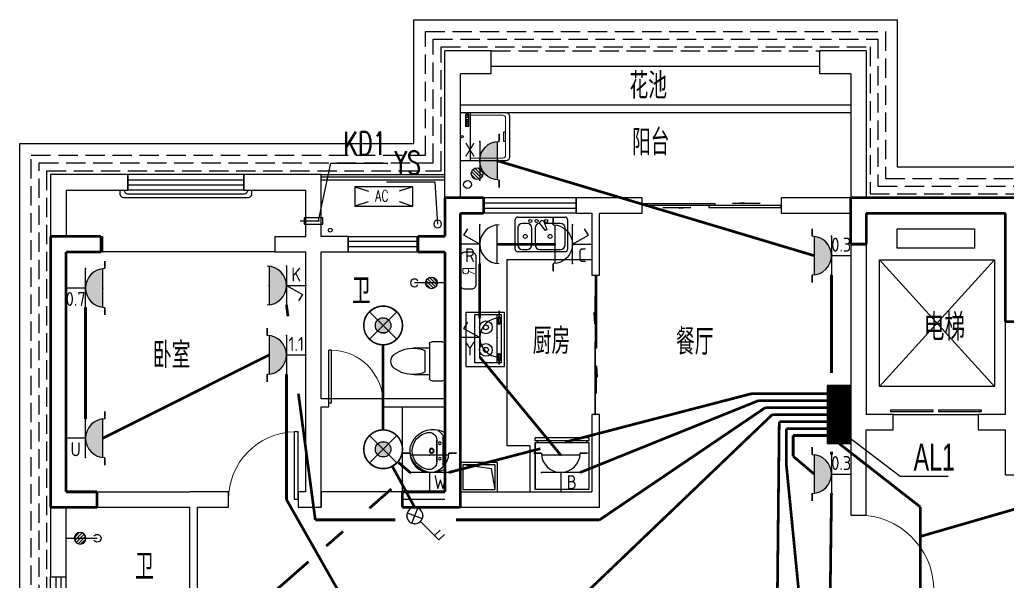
# Model space of a CAD drawing. Extents: x -993182 to -819982, y 169304 to 600104.
# Drawn here: x -952448 to -939675, y 278313 to 285568 of the extents above; entities that cross this region are included whole.
import ezdxf
from ezdxf.enums import TextEntityAlignment as Align

# ---------------------------------------------------------------- set-up
doc = ezdxf.new("R2010")
doc.units = 0
doc.header["$LTSCALE"] = 1000
doc.header["$MEASUREMENT"] = 0
doc.linetypes.add('DASH', pattern=[0.35, 0.25, -0.1])
for name, color, linetype in [('DIM-箱柜', 3, 'Continuous'), ('DIM_LEAD', 3, 'Continuous'), ('EQUIP-插座', 3, 'Continuous'), ('EQUIP-照明', 3, 'Continuous'), ('EQUIP-箱柜', 3, 'Continuous'), ('kan', 146, 'Continuous'), ('KTIAO', 124, 'Continuous'), ('PUB_TEXT', 7, 'Continuous'), ('STAIR', 2, 'Continuous'), ('VPIPE-污水', 2, 'Continuous'), ('WALL', 4, 'Continuous'), ('WINDOW', 2, 'Continuous'), ('WIRE-动力', 2, 'Continuous'), ('WIRE-插座', 5, 'Continuous'), ('WIRE-照明', 1, 'Continuous'), ('冷凝水管', 6, 'Continuous'), ('家具', 187, 'Continuous'), ('屋面', 139, 'Continuous'), ('栏杆', 169, 'Continuous'), ('空调、空调洞', 66, 'Continuous'), ('面层', 215, 'Continuous')]:
    doc.layers.add(name, color=color, linetype=linetype)
doc.layers.add('RENDERING', color=125, linetype='Continuous', lineweight=13)
doc.layers.add('洁、厨具', color=8, linetype='Continuous', lineweight=9)
doc.styles.add('_ROMANC', font='romanc__.ttf', dxfattribs={"width": 0.700005})
doc.styles.add('_SIMPLEX', font='SIMPLEX.shx', dxfattribs={"width": 0.75})
doc.styles.add('_TCH_DIM', font='SIMPLEX', dxfattribs={"bigfont": 'GBCBIG'})
doc.styles.add('_TCH_LABEL', font='COMPLEX', dxfattribs={"bigfont": 'GBCBIG'})
doc.styles.add('_TEL_ATTDEF', font='GBENOR', dxfattribs={"width": 0.8, "height": 3, "bigfont": 'GBCBIG'})
doc.styles.add('_TEL_DIM', font='ICED', dxfattribs={"width": 0.8, "height": 3.5, "bigfont": 'BZHZ'})
doc.styles.add('DIM_FONT', font='simplex_.ttf', dxfattribs={"width": 0.7, "bigfont": 'GBCBIG'})
doc.styles.add('hnurban', font='tssdeng.shx', dxfattribs={"width": 0.8, "bigfont": 'tssdchn.shx'})
doc.styles.get("Standard").update_dxf_attribs({"font": 'gbenor.shx', "bigfont": 'gbcbig.shx'})

# ---------------------------------------------------------------- blocks, each defined once
blk = doc.blocks.new('ASDGFSDFGGDF')
at = {"layer": '家具'}
for p, q in [((695, -609), (695, 0)), ((695, -609), (695, 0)), ((0, -670), (0, -629)), ((0, -629), (28, -629)), ((28, -629), (28, -609)), ((695, -609), (666, -609)), ((666, -609), (666, -629)), ((666, -629), (695, -629)), ((695, -629), (695, -670)), ((0, -670), (695, -670))]:
    blk.add_line(p, q, dxfattribs=at)
for points in [[(0, -609), (0, 0), (695, 0), (695, -609)], [(666, -609), (28, -609), (28, -629), (666, -629)]]:
    blk.add_lwpolyline(points, close=True, dxfattribs=at)
blk = doc.blocks.new('sdfdsfgf')
at = {"layer": '家具'}
for points in [[(1414289, 21341), (1413809, 21341), (1413809, 20961), (1414289, 20961), (1414289, 21341)], [(1414259, 20991), (1414211, 21259), (1413839, 21311)]]:
    blk.add_lwpolyline(points, dxfattribs=at)
blk.add_lwpolyline([(1414259, 21311), (1413839, 21311), (1413839, 20991), (1414259, 20991)], close=True, dxfattribs=at)
blk = doc.blocks.new('A$C685A49D5')
at = {"layer": '家具'}
for p, q in [((0, 31), (0, 419)), ((31, 450), (644, 450)), ((340, 402), (325, 393)), ((369, 391), (408, 287)), ((675, 419), (675, 31)), ((31, 307), (31, 92)), ((153, 368), (92, 368)), ((215, 92), (215, 307)), ((256, 307), (256, 92)), ((390, 277), (320, 363)), ((583, 368), (377, 368)), ((408, 287), (390, 277)), ((644, 92), (644, 307)), ((644, 0), (31, 0)), ((92, 31), (153, 31)), ((317, 31), (583, 31))]:
    blk.add_line(p, q, dxfattribs=at)
for centre, radius in [((194, 399), 20.5), ((276, 399), 20.5), ((399, 399), 20.5), ((128, 199), 25.6), ((450, 199), 25.6)]:
    blk.add_circle(centre, radius, dxfattribs=at)
for centre, radius, start, end in [((31, 419), 30.7, 90, 180), ((335, 376), 20.5, 120, 219.4623), ((350, 384), 20.5, 20.5377, 120), ((644, 419), 30.7, 0, 90), ((92, 307), 61.4, 90, 180), ((153, 307), 61.4, 0, 90), ((317, 307), 61.4, 90, 180), ((583, 307), 61.4, 0, 90), ((31, 31), 30.7, 180, 270), ((92, 92), 61.4, 180, 270), ((153, 92), 61.4, 270, 0), ((317, 92), 61.4, 180, 270), ((583, 92), 61.4, 270, 0), ((644, 31), 30.7, 270, 0)]:
    blk.add_arc(centre, radius, start, end, dxfattribs=at)
at = {"layer": '家具', "style": 'DIM_FONT', "width": 0.8, "flags": 9}
for tag in ['YSIZE', 'XSIZE']:
    blk.add_attdef(tag, (338, 450), '', height=0.5, rotation=270, dxfattribs=at)
blk = doc.blocks.new('$plan$00001601')
at = {"layer": '家具'}
for p, q in [((-350, 16), (350, 16)), ((-350, -484), (-350, 16)), ((350, 16), (350, -484)), ((-323, -98), (-323, -440)), ((299, -98), (-323, -98)), ((299, -440), (299, -98)), ((350, -484), (-350, -484)), ((-323, -384), (299, -384)), ((-323, -440), (299, -440)), ((-291, -407), (-291, -418)), ((-216, -416), (-280, -416)), ((-280, -416), (-280, -433)), ((-280, -433), (-216, -433)), ((-216, -433), (-216, -416)), ((-199, -408), (-199, -418)), ((182, -407), (182, -418)), ((193, -416), (193, -433)), ((257, -416), (193, -416)), ((193, -433), (257, -433)), ((257, -433), (257, -416)), ((274, -408), (274, -418))]:
    blk.add_line(p, q, dxfattribs=at)
for points in [[(-199, -408, 0.259034), (-201, -404, 0.076276), (-213, -399, 0.036515), (-226, -397, 0.026615), (-245, -396, 0.026615), (-264, -397, 0.036515), (-277, -399, 0.076276), (-289, -404, 0.259034), (-291, -408, 0.078462), (-291, -409, 0.056762)], [(-199, -418, 0.259034), (-201, -415, 0.076276), (-213, -410, 0.036515), (-226, -407, 0.026615), (-245, -406, 0.026615), (-264, -407, 0.036515), (-277, -410, 0.076276), (-289, -415, 0.259034), (-291, -418, 0.259034), (-289, -422, 0.056762), (-280, -426, 0.036515)], [(-216, -427, 0.008736), (-213, -427, 0.076276), (-201, -422, 0.259034), (-199, -418, 0.259034)], [(274, -408, 0.259034), (272, -404, 0.076276), (260, -399, 0.036515), (247, -397, 0.026615), (228, -396, 0.026615), (209, -397, 0.036515), (196, -399, 0.076276), (184, -404, 0.259034), (182, -408, 0.078462), (182, -409, 0.056762)], [(274, -418, 0.259034), (272, -415, 0.076276), (260, -410, 0.036515), (247, -407, 0.026615), (228, -406, 0.026615), (209, -407, 0.036515), (196, -410, 0.076276), (184, -415, 0.259034), (182, -418, 0.259034), (184, -422, 0.056762), (193, -426, 0.036515)], [(257, -427, 0.008736), (260, -427, 0.076276), (272, -422, 0.259034), (274, -418, 0.259034)]]:
    blk.add_lwpolyline(points, format="xyb", dxfattribs=at)
for centre, radius, start, end in [((-158, -243), 82.5, 0.964, 0), ((-158, -243), 31.6, 0.6532, 0), ((134, -243), 82.5, 180, 179.036), ((134, -243), 31.6, 180, 179.3468)]:
    blk.add_arc(centre, radius, start, end, dxfattribs=at)
blk = doc.blocks.new('A$C3451006C')
blk.add_lwpolyline([(-50, 330), (-50, -30, 0.414214), (10, -90), (90, -90, 0.414214), (150, -30), (150, 330, 0.414214), (90, 390), (10, 390, 0.414214)], format="xyb", close=True)
at = {"style": '_SIMPLEX', "width": 0.8}
blk.add_text('R', height=150, rotation=270, dxfattribs=at).set_placement((-32, 144), align=Align.CENTER)
blk = doc.blocks.new('90304092557924')
at = {"layer": 'KTIAO'}
for p, q in [((-375, 125), (-198, 66)), ((-375, 125), (-375, -125)), ((375, 125), (-375, 125)), ((375, 125), (198, 66)), ((375, -125), (375, 125)), ((-203, -68), (-375, -125)), ((-375, -125), (375, -125)), ((200, -67), (375, -125))]:
    blk.add_line(p, q, dxfattribs=at)
at = {"layer": 'KTIAO', "style": '_ROMANC', "width": 0.7}
blk.add_text('AC', height=148.6, dxfattribs=at).set_placement((-113, -66))
at = {"layer": 'KTIAO', "style": 'DIM_FONT', "oblique": 0, "width": 0.6, "flags": 9}
for tag in ['XSIZE', 'YSIZE']:
    blk.add_attdef(tag, (-375, -125), '', height=0.5, dxfattribs=at)
blk = doc.blocks.new('M_E6')
for p, q in [((-240, 0), (-270, -79)), ((240, 0), (-240, 0)), ((-237, 0), (239, 0)), ((240, 0), (270, -79)), ((-213, -36), (-271, -91)), ((-179, -23), (181, -23)), ((141, -105), (-141, -105)), ((-141, -105), (141, -105)), ((217, -37), (274, -95))]:
    blk.add_line(p, q)
for centre, radius in [((-99, -65), 16.3), ((101, -65), 16.3), ((2, -172), 31.6), ((2, -172), 23)]:
    blk.add_circle(centre, radius)
for centre, radius, start, end in [((28, -152), 307, 166.1751, 244.7296), ((-141, -205), 100, 90, 190.5602), ((-179, -73), 50, 90, 133.181), ((-28, -152), 307, 297.0639, 13.8249), ((141, -205), 100, 349.4398, 90), ((181, -73), 50, 44.5607, 90), ((0, -179), 243, 190.5602, 349.4398), ((0, -201), 250, 245.8071, 296.4628), ((28, -152), 307, 266.589, 266.5936)]:
    blk.add_arc(centre, radius, start, end)
at = {"width": 0.8, "flags": 9}
for tag in ['XSIZE', 'YSIZE']:
    blk.add_attdef(tag, (0, 0), '', height=0.5, dxfattribs=at)
blk = doc.blocks.new('1')
for p, q in [((-550, -239), (-550, 201)), ((-520, 231), (-380, 231)), ((-350, 201), (-350, 151)), ((-350, 151), (-350, -189)), ((-350, 151), (-154, 151)), ((-289, 121), (-289, -159)), ((-154, -189), (-350, -189)), ((-350, -189), (-350, -239)), ((-380, -269), (-520, -269))]:
    blk.add_line(p, q)
for centre, radius, start, end in [((-520, 201), 30, 90, 180), ((-380, 201), 30, 360, 90), ((-137, -247), 398, 92.544, 112.5495), ((-137, -247), 398, 53.3619, 92.544), ((40, -19), 110, 303.4509, 56.5491), ((-137, 208), 398, 267.456, 306.6381), ((-520, -239), 30, 180, 270), ((-380, -239), 30, 270, 360), ((-137, 208), 398, 247.4505, 267.456)]:
    blk.add_arc(centre, radius, start, end)
blk = doc.blocks.new('$plan$00001623')
at = {"layer": '家具', "linetype": 'Continuous'}
blk.add_line((-341, -145), (342, -145), dxfattribs=at)
at = {"layer": '家具'}
blk.add_lwpolyline([(295, -706), (-295, -706, -0.414214), (-345, -656), (-345, 0), (345, 0), (345, -656, -0.414214)], format="xyb", close=True, dxfattribs=at)
for points in [[(323, -72), (152, -72), (152, -120), (323, -120)], [(163, -86), (177, -86), (177, -99), (163, -99)], [(189, -86), (202, -86), (202, -99), (189, -99)], [(213, -86), (227, -86), (227, -99), (213, -99)], [(239, -86), (253, -86), (253, -99), (239, -99)], [(281, -110), (309, -110), (309, -80), (281, -80)]]:
    blk.add_lwpolyline(points, close=True, dxfattribs=at)
at = {"layer": '家具', "lineweight": 13}
blk.add_lwpolyline([(307, -145), (307, -611, -0.414214), (267, -651), (-267, -651, -0.414214), (-307, -611), (-307, -145)], format="xyb", dxfattribs=at)
at = {"layer": '家具'}
blk.add_lwpolyline([(-71, -651), (-71, -623), (0, -623), (71, -623), (71, -651)], dxfattribs=at)
blk.add_circle((0, -25), 16, dxfattribs=at)
blk = doc.blocks.new('$lvtry$00000168')
at = {"color": 0}
blk.add_line((0, 0), (0, -395), dxfattribs=at)
blk.add_arc((0, -395), 50, 121.0332, 58.9668, dxfattribs=at)
for p in [(0, 0), (0, -223)]:
    blk.add_point(p, dxfattribs=at)
blk = doc.blocks.new('$lvtry$00000171')
for p, q in [((-74, 11), (-11, 74)), ((-70, -27), (27, 70)), ((-53, -53), (53, 53)), ((-27, -70), (70, 27)), ((11, -74), (74, -11))]:
    blk.add_line(p, q)
blk.add_circle((0, 0), 75)
blk.add_point((0, 0))
blk = doc.blocks.new('A$C6BE329BC')
at = {"layer": '家具'}
blk.add_blockref('$lvtry$00000168', (75, 445), dxfattribs=at)
at = {"layer": '家具', "rotation": 180}
blk.add_blockref('$lvtry$00000171', (75, 271), dxfattribs=at)
blk = doc.blocks.new('TRHH')
at = {"color": 6}
blk.add_circle((-233616, -461390), 50, dxfattribs=at)
blk = doc.blocks.new('q5')
at = {"color": 3, "const_width": 35}
for points in [[(-486192, -554544), (-486192, -554044)], [(-486192, -554044), (-485692, -554044)], [(-485692, -554044), (-485692, -554244)], [(-480942, -554644), (-480942, -554044)], [(-480942, -554044), (-478742, -554044)], [(-485992, -554744), (-485992, -554244)], [(-485992, -554244), (-485692, -554244)], [(-480742, -554644), (-480742, -554244)], [(-480742, -554244), (-478942, -554244)], [(-478942, -555644), (-478942, -554244)], [(-491292, -554544), (-490642, -554544)], [(-491292, -558044), (-491292, -554544)], [(-490642, -554544), (-490642, -554744)], [(-486542, -554544), (-486192, -554544)], [(-486542, -554744), (-486542, -554544)], [(-480742, -554644), (-480942, -554644)], [(-491092, -554744), (-490642, -554744)], [(-491092, -557844), (-491092, -554744)], [(-486542, -554744), (-486192, -554744)], [(-486192, -557844), (-486192, -554744)], [(-485992, -558044), (-485992, -554744)], [(-478742, -555644), (-478942, -555644)], [(-491092, -557844), (-490692, -557844)], [(-490692, -557844), (-490692, -558044)], [(-486742, -557844), (-486192, -557844)], [(-486742, -558044), (-486742, -557844)], [(-491292, -558044), (-490692, -558044)], [(-486742, -558044), (-485992, -558044)]]:
    blk.add_lwpolyline(points, dxfattribs=at)
blk = doc.blocks.new('A$C06D6341B')
at = {"layer": '空调、空调洞', "linetype": 'DASH'}
for p, q in [((80, 290), (0, 290)), ((0, 290), (0, 50)), ((40, 0), (40, 340)), ((80, 50), (80, 290)), ((0, 50), (80, 50))]:
    blk.add_line(p, q, dxfattribs=at)
blk = doc.blocks.new('kt')
at = {"layer": 'DIM_LEAD'}
for p, q in [((-411880, -788204), (-411721, -787455)), ((-411880, -788204), (-411721, -787455)), ((-411880, -788204), (-411721, -787455)), ((-411880, -788204), (-411721, -787455)), ((-411880, -788204), (-411721, -787455)), ((-411721, -787455), (-410983, -787455))]:
    blk.add_line(p, q, dxfattribs=at)
at = {"layer": 'VPIPE-污水'}
blk.add_circle((-409951, -787733, -76424), 50, dxfattribs=at)
at = {"layer": '冷凝水管'}
blk.add_circle((-411727, -788323, -76424), 25, dxfattribs=at)
at = {"layer": '家具', "rotation": 90.00000000000388}
blk.add_blockref('$lvtry$00000171', (-409828, -787592, -76424), dxfattribs=at)
at = {"layer": '空调、空调洞', "rotation": 270}
blk.add_blockref('A$C06D6341B', (-412114, -788164, -76424), dxfattribs=at)
at = {"layer": 'DIM_LEAD', "color": 7, "style": '_TCH_DIM', "width": 0.705882}
blk.add_text('KD1', height=297.5, dxfattribs=at).set_placement((-411558, -787350))
blk = doc.blocks.new('trh')
at = {"layer": 'DIM_LEAD'}
for p, q in [((-219133, -460851), (-219765, -460851)), ((-219102, -461390), (-219133, -460851))]:
    blk.add_line(p, q, dxfattribs=at)
at = {"layer": 'DIM_LEAD', "color": 7, "style": '_TCH_DIM', "width": 0.705882}
blk.add_text('YS', height=297.5, dxfattribs=at).set_placement((-219660, -460746))
blk = doc.blocks.new('$DorLib2D$00000131')
at = {"color": 0, "linetype": 'Continuous'}
for p, q in [((0.15, 0.125), (0.2319, 0.1973)), ((0.2319, 0.1973), (0.2319, 0.125)), ((-0.5, 0.125), (-0.5, 0)), ((0.0192, 0.125), (-0.5, 0.125)), ((0.0192, 0), (0.0192, 0.125)), ((0.35, 0.125), (0.15, 0.125)), ((-0.5, 0), (0.0192, 0)), ((-0.024, 0), (0.5, 0)), ((-0.024, -0.125), (-0.024, 0)), ((0.5, 0), (0.5, -0.125)), ((-0.35, -0.125), (-0.15, -0.125)), ((-0.2319, -0.1973), (-0.2319, -0.125)), ((-0.15, -0.125), (-0.2319, -0.1973)), ((0.5, -0.125), (-0.024, -0.125))]:
    blk.add_line(p, q, dxfattribs=at)
blk = doc.blocks.new('$WINLIB2D$00000001')
at = {"color": 0}
for points in [[(-0.5, 0.5), (-0.5, -0.5)], [(-0.5, 0.5), (0.5, 0.5)], [(0.5, -0.5), (0.5, 0.5)], [(0.5, 0.1667), (-0.5, 0.1667)], [(0.5, -0.1667), (-0.5, -0.1667)], [(-0.5, -0.5), (0.5, -0.5)]]:
    blk.add_lwpolyline(points, dxfattribs=at)
blk = doc.blocks.new('$DorLib2D$00000001')
for p, q in [((0.45, 0.975), (0.5, 0.975)), ((0.45, 0), (0.45, 0.975)), ((0.5, 0), (0.5, 0.975)), ((0.5, 0), (0.45, 0))]:
    blk.add_line(p, q)
at = {"lineweight": 13}
blk.add_arc((0.475, 0), 0.975, 91.4693, 180, dxfattribs=at)
blk = doc.blocks.new('$DorLib2D$00000127')
at = {"color": 0, "linetype": 'Continuous'}
for p, q in [((-0.033, 0.795), (-0.533, 0.795)), ((-0.533, 0.795), (-0.533, 0.69)), ((-0.033, 0.795), (-0.033, 0.69)), ((0.033, 0.795), (0.033, 0.69)), ((0.533, 0.795), (0.033, 0.795)), ((0.533, 0.795), (0.533, 0.69)), ((-0.033, 0.69), (-0.533, 0.69)), ((0.533, 0.69), (0.033, 0.69)), ((0.5, 0.5), (-0.5, 0.5))]:
    blk.add_line(p, q, dxfattribs=at)
blk = doc.blocks.new('5#、7#楼参照')
at = {"layer": 'kan', "linetype": 'DASH'}
blk.add_line((-307508.8, -459150.9), (-303258.8, -459150.9), dxfattribs=at)
at = {"layer": 'kan'}
blk.add_line((-307508.8, -459350.9), (-303258.8, -459350.9), dxfattribs=at)
at = {"layer": 'kan', "color": 124}
for p, q in [((-307908.8, -459850.9), (-302858.8, -459850.9)), ((-307908.8, -459950.9), (-302858.8, -459950.9))]:
    blk.add_line(p, q, dxfattribs=at)
at = {"layer": 'kan'}
blk.add_lwpolyline([(-309708.8, -460750.9), (-308108.8, -460750.9)], dxfattribs=at)
at = {"layer": 'STAIR', "color": 197}
for p, q in [((-302258.8, -461700.9, 76423.5), (-302258.8, -461450.9, 76423.5)), ((-302258.8, -461450.9, 76423.5), (-301258.8, -461450.9, 76423.5)), ((-301258.8, -461450.9, 76423.5), (-301258.8, -461700.9, 76423.5)), ((-301258.8, -461700.9, 76423.5), (-302258.8, -461700.9, 76423.5)), ((-302488.4, -463488.5, 76423.5), (-302488.4, -461850.9, 76423.5)), ((-302488.4, -461850.9, 76423.5), (-300999.8, -461850.9, 76423.5)), ((-300999.8, -461850.9, 76423.5), (-302488.4, -463488.5, 76423.5)), ((-300999.8, -463488.5, 76423.5), (-302488.4, -461850.9, 76423.5)), ((-300999.8, -461850.9, 76423.5), (-300999.8, -463488.5, 76423.5)), ((-300999.8, -463488.5, 76423.5), (-302488.4, -463488.5, 76423.5))]:
    blk.add_line(p, q, dxfattribs=at)
at = {"layer": 'WALL'}
for p, q in [((-308108.8, -461150.9), (-308108.8, -459150.9)), ((-307508.8, -459150.9), (-308108.8, -459150.9)), ((-307508.8, -459450.9), (-307508.8, -459150.9)), ((-302658.8, -459150.9), (-303258.8, -459150.9)), ((-303258.8, -459450.9), (-303258.8, -459150.9)), ((-302658.8, -459150.9), (-302658.8, -461050.9)), ((-307908.8, -461050.9), (-307908.8, -459450.9)), ((-307508.8, -459450.9), (-307908.8, -459450.9)), ((-302858.8, -459450.9), (-303258.8, -459450.9)), ((-302858.8, -459450.9), (-302858.8, -461050.9)), ((-312208.8, -460750.9), (-313208.8, -460750.9)), ((-313208.8, -460750.9), (-313208.8, -461650.9)), ((-312208.8, -460950.9), (-312208.8, -460750.9)), ((-309708.8, -460750.9), (-310708.8, -460750.9)), ((-310708.8, -460750.9), (-310708.8, -460950.9)), ((-309708.8, -461550.9), (-309708.8, -460750.9)), ((-313008.8, -460950.9), (-312208.8, -460950.9)), ((-313008.8, -460950.9), (-313008.8, -461550.9)), ((-310708.8, -460950.9), (-309908.8, -460950.9)), ((-309908.8, -461550.9), (-309908.8, -460950.9)), ((-307608.8, -461050.9), (-307908.8, -461050.9)), ((-307608.8, -461250.9), (-307608.8, -461050.9)), ((-306208.8, -461050.9), (-306408.8, -461050.9)), ((-306408.8, -461050.9), (-306408.8, -461250.9)), ((-305558.8, -461050.9), (-306208.8, -461050.9)), ((-305558.8, -461250.9), (-305558.8, -461050.9)), ((-302858.8, -461050.9), (-303758.8, -461050.9)), ((-303758.8, -461050.9), (-303758.8, -461250.9)), ((-300758.8, -461050.9), (-302658.8, -461050.9)), ((-308108.8, -461150.9), (-308108.8, -461550.9)), ((-307908.8, -461250.9), (-307908.8, -461650.9)), ((-307908.8, -461250.9), (-307608.8, -461250.9)), ((-306408.8, -461250.9), (-306208.8, -461250.9)), ((-306208.8, -461250.9), (-306208.8, -462050.9)), ((-306108.8, -462050.9), (-306108.8, -461250.9)), ((-306108.8, -461250.9), (-305558.8, -461250.9)), ((-303758.8, -461250.9), (-302858.8, -461250.9)), ((-302858.8, -461250.9), (-302858.8, -463950.9)), ((-302658.8, -461250.9), (-302658.8, -463850.9)), ((-300858.8, -461250.9), (-302658.8, -461250.9)), ((-300858.8, -463850.9), (-300858.8, -461250.9)), ((-313008.8, -461550.9), (-312539.8, -461550.9)), ((-312539.8, -461550.9), (-312539.8, -461750.9)), ((-310309.8, -461550.9), (-309908.8, -461550.9)), ((-310309.8, -461550.9), (-310309.8, -461750.9)), ((-309358.8, -461550.9), (-309708.8, -461550.9)), ((-309358.8, -461750.9), (-309358.8, -461550.9)), ((-308108.8, -461550.9), (-308458.8, -461550.9)), ((-308458.8, -461550.9), (-308458.8, -461750.9)), ((-313208.8, -461650.9), (-313208.8, -464950.9)), ((-313008.8, -461750.9), (-312539.8, -461750.9)), ((-313008.8, -461750.9), (-313008.8, -464850.9)), ((-310309.8, -461750.9), (-309908.8, -461750.9)), ((-309908.8, -463650.9), (-309908.8, -461750.9)), ((-309708.8, -461750.9), (-309358.8, -461750.9)), ((-309708.8, -463650.9), (-309708.8, -461750.9)), ((-308458.8, -461750.9), (-308108.8, -461750.9)), ((-308108.8, -461750.9), (-308108.8, -463650.9)), ((-307908.8, -461650.9), (-307908.8, -463650.9)), ((-306208.8, -462050.9), (-306108.8, -462050.9)), ((-309908.8, -464850.9), (-309908.8, -463650.9)), ((-309608.8, -463650.9), (-309708.8, -463650.9)), ((-309608.8, -463750.9), (-309608.8, -463650.9)), ((-308108.8, -463650.9), (-308908.8, -463650.9)), ((-308908.8, -463650.9), (-308908.8, -463750.9)), ((-307908.8, -463650.9), (-307908.8, -464850.9)), ((-309708.8, -464850.9), (-309708.8, -463750.9)), ((-309708.8, -463750.9), (-309608.8, -463750.9)), ((-308908.8, -463750.9), (-308108.8, -463750.9)), ((-308108.8, -463750.9), (-308108.8, -464850.9)), ((-306108.8, -463850.9), (-306208.8, -463850.9)), ((-306208.8, -463850.9), (-306208.8, -464850.9)), ((-306108.8, -465050.9), (-306108.8, -463850.9)), ((-302308.8, -463850.9), (-302658.8, -463850.9)), ((-302308.8, -464050.9), (-302308.8, -463850.9)), ((-300858.8, -463850.9), (-301208.8, -463850.9)), ((-301208.8, -463850.9), (-301208.8, -464050.9)), ((-302858.8, -463950.9), (-302858.8, -465150.9)), ((-302658.8, -465150.9), (-302658.8, -464050.9)), ((-302658.8, -464050.9), (-302308.8, -464050.9)), ((-301208.8, -464050.9), (-300858.8, -464050.9)), ((-300858.8, -464630.9), (-300858.8, -464050.9)), ((-300858.8, -464630.9), (-300658.8, -464630.9)), ((-313208.8, -464950.9), (-313208.8, -465950.9)), ((-313008.8, -464850.9), (-311408.8, -464850.9)), ((-310908.8, -464850.9), (-311408.8, -464850.9)), ((-310908.8, -465050.9), (-310908.8, -464850.9)), ((-309908.8, -464850.9), (-310008.8, -464850.9)), ((-310008.8, -464850.9), (-310008.8, -465050.9)), ((-309708.8, -465050.9), (-309708.8, -464850.9)), ((-308108.8, -464850.9), (-308658.8, -464850.9)), ((-308658.8, -464850.9), (-308658.8, -465050.9)), ((-307908.8, -464850.9), (-306208.8, -464850.9)), ((-313008.8, -465950.9), (-313008.8, -465050.9)), ((-313008.8, -465050.9), (-311408.8, -465050.9)), ((-311408.8, -466250.9), (-311408.8, -465050.9)), ((-311308.8, -466150.9), (-311308.8, -465050.9)), ((-311308.8, -465050.9), (-310908.8, -465050.9)), ((-310008.8, -465050.9), (-309808.8, -465050.9)), ((-309808.8, -465050.9), (-309708.8, -465050.9)), ((-308658.8, -465050.9), (-308008.8, -465050.9)), ((-308008.8, -465050.9), (-306108.8, -465050.9)), ((-302858.8, -465150.9), (-302658.8, -465150.9)), ((-313208.8, -465950.9), (-313008.8, -465950.9))]:
    blk.add_line(p, q, dxfattribs=at)
at = {"layer": 'WINDOW'}
for p, q in [((-310309.8, -461750.9), (-312539.8, -461750.9)), ((-308908.8, -463650.9), (-309608.8, -463650.9)), ((-308658.8, -464850.9), (-309708.8, -464850.9))]:
    blk.add_line(p, q, dxfattribs=at)
at = {"layer": 'WINDOW', "linetype": 'DASH'}
for p, q in [((-309708.8, -464850.9), (-309708.8, -465050.9)), ((-308658.8, -465050.9), (-308658.8, -464850.9))]:
    blk.add_line(p, q, dxfattribs=at)
at = {"layer": '家具'}
blk.add_line((-307008.8, -464250.9, 0), (-307008.8, -464850.9, 0), dxfattribs=at)
at = {"layer": '家具', "elevation": 0}
for points in [[(-306208.8, -461850.9), (-306208.8, -461850.9), (-307308.8, -461850.9), (-307308.8, -461850.9), (-307308.8, -464250.9), (-307308.8, -464250.9), (-307308.8, -464250.9), (-307008.8, -464250.9)], [(-308108.8, -464950.9), (-308658.8, -464950.9), (-308658.8, -464050.9), (-308658.8, -463750.9), (-308108.8, -463750.9)]]:
    blk.add_lwpolyline(points, dxfattribs=at)
at = {"layer": '屋面', "color": 190}
blk.add_lwpolyline([(-302258.8, -460650.9), (-298558.8, -460650.9), (-298558.8, -458750.9), (-292308.8, -458750.9), (-292308.8, -460350.9), (-287208.8, -460350.9), (-287208.8, -468650.9), (-288908.8, -468650.9), (-288908.8, -472650.9), (-291658.8, -472650.9), (-291658.8, -474050.9), (-298508.8, -474050.9), (-298508.8, -471950.9), (-302308.8, -471950.9), (-302308.8, -474050.9), (-309158.8, -474050.9), (-309158.8, -472650.9), (-311908.8, -472650.9), (-311908.8, -468650.9), (-313608.8, -468650.9), (-313608.8, -460350.9), (-308508.8, -460350.9), (-308508.8, -458750.9), (-302258.8, -458750.9)], close=True, dxfattribs=at)
at = {"layer": '屋面', "color": 190, "linetype": 'DASH'}
for points in [[(-302408.8, -460800.9), (-298408.8, -460800.9), (-298408.8, -458900.9), (-292458.8, -458900.9), (-292458.8, -460500.9), (-287358.8, -460500.9), (-287358.8, -468500.9), (-289058.8, -468500.9), (-289058.8, -472500.9), (-291808.8, -472500.9), (-291808.8, -473900.9), (-298358.8, -473900.9), (-298358.8, -471800.9), (-302458.8, -471800.9), (-302458.8, -473900.9), (-309008.8, -473900.9), (-309008.8, -472500.9), (-311758.8, -472500.9), (-311758.8, -468500.9), (-313458.8, -468500.9), (-313458.8, -460500.9), (-308358.8, -460500.9), (-308358.8, -458900.9), (-302408.8, -458900.9)], [(-302508.8, -460900.9), (-298308.8, -460900.9), (-298308.8, -459000.9), (-292558.8, -459000.9), (-292558.8, -460600.9), (-287458.8, -460600.9), (-287458.8, -468400.9), (-289158.8, -468400.9), (-289158.8, -472400.9), (-291908.8, -472400.9), (-291908.8, -473800.9), (-298258.8, -473800.9), (-298258.8, -471700.9), (-302558.8, -471700.9), (-302558.8, -473800.9), (-308908.8, -473800.9), (-308908.8, -472400.9), (-311658.8, -472400.9), (-311658.8, -468400.9), (-313358.8, -468400.9), (-313358.8, -460600.9), (-308258.8, -460600.9), (-308258.8, -459000.9), (-302508.8, -459000.9)], [(-302608.8, -461000.9), (-298208.8, -461000.9), (-298208.8, -459100.9), (-292658.8, -459100.9), (-292658.8, -460700.9), (-287558.8, -460700.9), (-287558.8, -468300.9), (-289258.8, -468300.9), (-289258.8, -472300.9), (-292008.8, -472300.9), (-292008.8, -473700.9), (-298158.8, -473700.9), (-298158.8, -471600.9), (-302658.8, -471600.9), (-302658.8, -473700.9), (-308808.8, -473700.9), (-308808.8, -472300.9), (-311558.8, -472300.9), (-311558.8, -468300.9), (-313258.8, -468300.9), (-313258.8, -460700.9), (-308158.8, -460700.9), (-308158.8, -459100.9), (-302608.8, -459100.9)]]:
    blk.add_lwpolyline(points, close=True, dxfattribs=at)
at = {"layer": '栏杆'}
for points in [[(-309708.8, -460780.9), (-308108.8, -460780.9)], [(-309708.8, -460820.9), (-308108.8, -460820.9)]]:
    blk.add_lwpolyline(points, dxfattribs=at)
for points in [[(-310608.8, -460950.9), (-310608.8, -461000.9, -0.4142136), (-310658.8, -461050.9), (-312258.8, -461050.9, -0.4142136), (-312308.8, -461000.9), (-312308.8, -460950.9)], [(-312258.8, -460950.9), (-312258.8, -460950.9, 0.4142136), (-312208.8, -461000.9), (-310708.8, -461000.9, 0.4142136), (-310658.8, -460950.9), (-310658.8, -460950.9)]]:
    blk.add_lwpolyline(points, format="xyb", dxfattribs=at)
at = {"color": 6, "xscale": -1}
blk.add_blockref('TRHH', (-541817.6, 0), dxfattribs=at)
at = {"rotation": 269.9999999999783}
blk.add_blockref('A$C6BE329BC', (-308553.8, -462075.9), dxfattribs=at)
at = {"xscale": -1, "rotation": 89.99999999997826}
blk.add_blockref('A$C6BE329BC', (-312556.5, -465375.9), dxfattribs=at)
at = {"layer": 'RENDERING'}
blk.add_blockref('90304092557924', (-308898.3, -461033.8), dxfattribs=at)
at = {"layer": 'WINDOW'}
for name, p, xscale, yscale, zscale, rotation in [('$WINLIB2D$00000001', (-311458.8, -460850.9), 1500, 200, 1500, 180), ('$WINLIB2D$00000001', (-307008.8, -461150.9), 1200, 200, 1200, 180), ('$DorLib2D$00000131', (-304658.8, -461150.9), 1800, 200, 1800, 179.9999999902075), ('$DorLib2D$00000131', (-306158.8, -462950.9), 1800, 100, 1800, 90), ('$DorLib2D$00000001', (-309258.8, -463700.9), 700, -700, 700, 180), ('$DorLib2D$00000127', (-301758.8, -463950.9), 1100, -200, 1100, 180), ('$DorLib2D$00000001', (-302758.8, -465650.9), 1000, 1000, 1000, 270), ('$WINLIB2D$00000001', (-313108.8, -466400.9), -900, 200, -900, 270)]:
    blk.add_blockref(name, p, dxfattribs=dict(at, xscale=xscale, yscale=yscale, zscale=zscale, rotation=rotation))
at = {"layer": 'WINDOW', "xscale": 900, "zscale": 900}
for name, p, yscale in [('$WINLIB2D$00000001', (-308908.8, -461650.9), 200), ('$DorLib2D$00000001', (-310458.8, -464950.9), 900)]:
    blk.add_blockref(name, p, dxfattribs=dict(at, yscale=yscale))
at = {"layer": '家具'}
for name, p in [('A$C685A49D5', (-307198.3, -461750.2, 0)), ('sdfdsfgf', (-1721717.8, -485811.5))]:
    blk.add_blockref(name, p, dxfattribs=at)
at = {"layer": '家具', "xscale": -1}
for name, p in [('A$C3451006C', (-307758.8, -462141.5, 0)), ('1', (-308658.3, -463145.6))]:
    blk.add_blockref(name, p, dxfattribs=at)
for name, p, rotation in [('$plan$00001601', (-307821.5, -462883, 0), 90), ('M_E6', (-308108.8, -464323.3, 0), 270)]:
    blk.add_blockref(name, p, dxfattribs=dict(at, rotation=rotation))
at = {"layer": '家具', "rotation": 180}
blk.add_blockref('ASDGFSDFGGDF', (-306246.5, -464822.5, 0), dxfattribs=at)
at = {"layer": '洁、厨具', "xscale": 0.9000000001396984, "yscale": 0.9000000001396984, "zscale": 0.9000000001396984, "rotation": 90.00000000000001}
blk.add_blockref('$plan$00001623', (-307908.8, -460261.4), dxfattribs=at)
at = {"layer": '面层'}
for name, p in [('kt', (102134.9, 326853.2)), ('trh', (-89100, 0)), ('q5', (178083.2, 92993.2))]:
    blk.add_blockref(name, p, dxfattribs=at)
blk = doc.blocks.new('$equip$00002828')
for p, q in [((0.354, 0.354), (-0.354, -0.354)), ((-0.354, 0.354), (0.354, -0.354))]:
    blk.add_line(p, q)
at = {"const_width": 0.04}
blk.add_lwpolyline([(0.5, 0, -1), (-0.5, 0, -1), (0.5, 0, 1)], format="xyb", dxfattribs=at)
for radius in [0.5, 0.2]:
    blk.add_circle((0, 0), radius)
for p in [(0, 0.5), (-0.5, 0), (0.5, 0), (0, -0.5)]:
    blk.add_point(p)
for points in [[(-0.173, 0.1), (0.173, 0.1), (-0.2, 0), (0.2, 0)], [(-0.173, -0.1), (0.173, -0.1), (-0.2, 0), (0.2, 0)], [(-0.1, 0.173), (0.1, 0.173), (-0.173, 0.1), (0.173, 0.1)], [(0, 0.2), (0, 0.2), (-0.1, 0.173), (0.1, 0.173)], [(-0.1, -0.173), (0.1, -0.173), (-0.173, -0.1), (0.173, -0.1)], [(0, -0.2), (0, -0.2), (-0.1, -0.173), (0.1, -0.173)]]:
    blk.add_solid(points)
at = {"color": 7, "style": '_TEL_DIM', "flags": 1}
for tag in ['A', 'REMARK']:
    blk.add_attdef(tag, text='', height=0.00002, dxfattribs=at).set_placement((0, 0), align=Align.MIDDLE_CENTER)
blk = doc.blocks.new('$equip$00003186')
for p, q in [((0.147, 0.356), (0.625, 0.833)), ((0.625, 0.833), (0.766, 0.692)), ((0.512, 0.72), (0.653, 0.579)), ((-0.194, 0.132), (0.194, 0.285)), ((-0.076, 0.402), (0.076, 0.014))]:
    blk.add_line(p, q)
blk.add_circle((0, 0.208), 0.208)
for p in [(0, 0.417), (-0.208, 0.208), (0, 0), (0.208, 0.208)]:
    blk.add_point(p)
at = {"flags": 9}
blk.add_attdef('A', (0, 0), '', height=0.00002, dxfattribs=at)
blk = doc.blocks.new('*X5')
at = {"color": 0}
for p, q in [((-250, 32.8), (-82.8, 200)), ((-250, 68.2), (-118.2, 200)), ((-250, 103.6), (-153.6, 200)), ((-250, 138.9), (-188.9, 200)), ((-250, 174.3), (-224.3, 200)), ((-247.5, 0), (-47.5, 200)), ((-212.1, 0), (-12.1, 200)), ((-176.8, 0), (23.2, 200)), ((-141.4, 0), (58.6, 200)), ((-106.1, 0), (93.9, 200)), ((-70.7, 0), (129.3, 200)), ((-35.4, 0), (164.6, 200)), ((0, 0), (200, 200)), ((35.4, 0), (235.4, 200)), ((70.7, 0), (250, 179.3)), ((106.1, 0), (250, 143.9)), ((141.4, 0), (250, 108.6)), ((176.8, 0), (250, 73.2)), ((212.1, 0), (250, 37.9)), ((247.5, 0), (250, 2.5))]:
    blk.add_line(p, q, dxfattribs=at)
blk = doc.blocks.new('$equip$00002943')
for p, q in [((-0.75, 0.6), (-0.75, 0)), ((0.75, 0.6), (-0.75, 0.6)), ((0.75, 0), (0.75, 0.6)), ((-0.75, 0), (0.75, 0))]:
    blk.add_line(p, q)
for points, const_width in [([(-0.75, 0.3), (0.75, 0.3)], 0.6), ([(-0.75, 0.6), (-0.75, 0), (0.75, 0), (0.75, 0.6), (-0.75, 0.6), (-0.75, 0)], 0.04)]:
    blk.add_lwpolyline(points, dxfattribs=dict(const_width=const_width))
for p in [(0, 0.6), (-0.75, 0.3), (0.75, 0.3), (0, 0)]:
    blk.add_point(p)
at = {"xscale": 0.00300000000061118, "yscale": 0.00300000000061118, "zscale": 0.00300000000061118}
blk.add_blockref('*X5', (0, 0), dxfattribs=at)
at = {"style": '_TEL_DIM', "flags": 1}
for tag in ['A', 'REMARK']:
    blk.add_attdef(tag, text='', height=0.00002, dxfattribs=at).set_placement((0, 0), align=Align.MIDDLE_CENTER)
blk = doc.blocks.new('$equip$00003164')
for p, q in [((0.497, 0.95), (-0.498, 0.95)), ((0.5, 0.5), (-0.5, 0.5)), ((0, 0.5), (-0.23, 0.084)), ((0, 0.5), (0, 0)), ((-0.23, 0.084), (-0.397, 0.193))]:
    blk.add_line(p, q)
at = {"const_width": 0.04}
for points in [[(-0.5, 1), (-0.7, 1)], [(0.5, 1), (0.7, 1)]]:
    blk.add_lwpolyline(points, dxfattribs=at)
blk.add_arc((0, 1), 0.5, 180, 0)
for p in [(0, 0.95), (-0.5, 0.5), (0.5, 0.5), (0, 0)]:
    blk.add_point(p)
at = {"color": 7, "style": '_TCH_LABEL'}
blk.add_attdef('$TEXT$', text='', height=0.36, dxfattribs=at).set_placement((0.284, 0.247), align=Align.MIDDLE_CENTER)
at = {"color": 7, "style": '_TCH_LABEL', "flags": 1}
blk.add_attdef('A', text='', height=0.000025, dxfattribs=at).set_placement((0, 0), align=Align.MIDDLE_CENTER)
blk = doc.blocks.new('$equip$00003142')
for p, q in [((0.497, 0.95), (-0.498, 0.95)), ((0.5, 0.5), (-0.5, 0.5)), ((0, 0.5), (0, 0))]:
    blk.add_line(p, q)
at = {"const_width": 0.04}
for points in [[(-0.5, 1), (-0.7, 1)], [(0.5, 1), (0.7, 1)]]:
    blk.add_lwpolyline(points, dxfattribs=at)
blk.add_arc((0, 1), 0.5, 180, 0)
for p in [(0, 0.95), (-0.5, 0.5), (0.5, 0.5), (0, 0)]:
    blk.add_point(p)
at = {"color": 7, "style": '_TCH_LABEL'}
blk.add_attdef('$TEXT$', text='', height=0.36, dxfattribs=at).set_placement((0.284, 0.247), align=Align.MIDDLE_CENTER)
at = {"color": 7, "style": '_TCH_LABEL', "flags": 1}
blk.add_attdef('A', text='', height=0.000025, dxfattribs=at).set_placement((0, 0), align=Align.MIDDLE_CENTER)
blk = doc.blocks.new('$equip$00003146')
for p, q in [((0.497, 0.95), (-0.498, 0.95)), ((0.5, 0.5), (-0.5, 0.5)), ((0, 0.5), (-0.23, 0.084)), ((0, 0.5), (0, 0)), ((-0.23, 0.084), (-0.397, 0.193))]:
    blk.add_line(p, q)
at = {"const_width": 0.04}
for points in [[(-0.5, 1), (-0.7, 1)], [(0.5, 1), (0.7, 1)]]:
    blk.add_lwpolyline(points, dxfattribs=at)
blk.add_arc((0, 1), 0.5, 180, 0)
for p in [(0, 0.95), (-0.5, 0.5), (0.5, 0.5), (0, 0)]:
    blk.add_point(p)
at = {"color": 7, "style": '_TCH_LABEL'}
blk.add_attdef('$TEXT$', text='', height=0.36, dxfattribs=at).set_placement((0.284, 0.247), align=Align.MIDDLE_CENTER)
at = {"color": 7, "style": '_TCH_LABEL', "flags": 1}
blk.add_attdef('A', text='', height=0.000025, dxfattribs=at).set_placement((0, 0), align=Align.MIDDLE_CENTER)
blk = doc.blocks.new('$equip$00003155')
for p, q in [((0.497, 0.95), (-0.498, 0.95)), ((0.5, 0.5), (-0.5, 0.5)), ((0, 0.5), (-0.23, 0.084)), ((0, 0.5), (0, 0)), ((-0.23, 0.084), (-0.397, 0.193))]:
    blk.add_line(p, q)
blk.add_arc((0, 1), 0.5, 180, 0)
for p in [(0, 0.95), (-0.5, 0.5), (0.5, 0.5), (0, 0)]:
    blk.add_point(p)
at = {"color": 7, "style": '_TCH_LABEL'}
blk.add_attdef('$TEXT$', text='', height=0.36, dxfattribs=at).set_placement((0.284, 0.247), align=Align.MIDDLE_CENTER)
at = {"color": 7, "style": '_TCH_LABEL', "flags": 1}
blk.add_attdef('A', text='', height=0.000025, dxfattribs=at).set_placement((0, 0), align=Align.MIDDLE_CENTER)
blk = doc.blocks.new('$equip$00003134')
h = blk.add_hatch(color=256)
h.dxf.hatch_style = 1
h.paths.add_polyline_path([(-0.498, 0.95, 0.904534), (0.497, 0.95)])
for p, q in [((0.497, 0.95), (-0.498, 0.95)), ((0.5, 0.5), (-0.5, 0.5)), ((0, 0.5), (0, 0))]:
    blk.add_line(p, q)
at = {"const_width": 0.04}
for points in [[(-0.5, 1), (-0.7, 1)], [(0.5, 1), (0.7, 1)]]:
    blk.add_lwpolyline(points, dxfattribs=at)
blk.add_arc((0, 1), 0.5, 180, 0)
for p in [(0, 0.95), (-0.5, 0.5), (0.5, 0.5), (0, 0)]:
    blk.add_point(p)
at = {"color": 7, "style": '_TCH_LABEL'}
blk.add_attdef('$TEXT$', text='', height=0.36, dxfattribs=at).set_placement((0.284, 0.247), align=Align.MIDDLE_CENTER)
at = {"color": 7, "style": '_TCH_LABEL', "flags": 1}
blk.add_attdef('A', text='', height=0.000025, dxfattribs=at).set_placement((0, 0), align=Align.MIDDLE_CENTER)
blk = doc.blocks.new('$equip$00003162')
for p, q in [((0.497, 0.95), (-0.498, 0.95)), ((0.5, 0.5), (-0.5, 0.5)), ((0, 0.5), (0, 0))]:
    blk.add_line(p, q)
at = {"const_width": 0.04}
for points in [[(-0.5, 1), (-0.7, 1)], [(0.5, 1), (0.7, 1)]]:
    blk.add_lwpolyline(points, dxfattribs=at)
blk.add_arc((0, 1), 0.5, 180, 0)
for p in [(0, 0.95), (-0.5, 0.5), (0.5, 0.5), (0, 0)]:
    blk.add_point(p)
at = {"color": 7, "style": '_TCH_LABEL'}
blk.add_attdef('$TEXT$', text='', height=0.36, dxfattribs=at).set_placement((0.284, 0.247), align=Align.MIDDLE_CENTER)
at = {"color": 7, "style": '_TCH_LABEL', "flags": 1}
blk.add_attdef('A', text='', height=0.000025, dxfattribs=at).set_placement((0, 0), align=Align.MIDDLE_CENTER)
blk = doc.blocks.new('$equip$00003156')
h = blk.add_hatch(color=256)
h.dxf.hatch_style = 1
h.paths.add_polyline_path([(-0.498, 0.95, 0.904534), (0.497, 0.95)])
for p, q in [((0.497, 0.95), (-0.498, 0.95)), ((0.5, 0.5), (-0.5, 0.5)), ((0, 0.5), (-0.23, 0.084)), ((0, 0.5), (0, 0)), ((-0.23, 0.084), (-0.397, 0.193))]:
    blk.add_line(p, q)
blk.add_arc((0, 1), 0.5, 180, 0)
for p in [(0, 0.95), (-0.5, 0.5), (0.5, 0.5), (0, 0)]:
    blk.add_point(p)
at = {"color": 7, "style": '_TCH_LABEL'}
blk.add_attdef('$TEXT$', text='', height=0.36, dxfattribs=at).set_placement((0.284, 0.247), align=Align.MIDDLE_CENTER)
at = {"color": 7, "style": '_TCH_LABEL', "flags": 1}
blk.add_attdef('A', text='', height=0.000025, dxfattribs=at).set_placement((0, 0), align=Align.MIDDLE_CENTER)

msp = doc.modelspace()

# ---------------------------------------------------------------- linework, layer by layer
at = {"layer": 'DIM-箱柜'}
for p, q in [((-941977, 280368), (-941060, 279672)), ((-941060, 279672), (-940439, 279672))]:
    msp.add_line(p, q, dxfattribs=at)
at = {"layer": 'WIRE-动力', "linetype": 'Continuous', "const_width": 35}
for points in [[(-941848, 280091), (-940800, 279273)], [(-936648, 280091), (-940800, 278891)], [(-940800, 277447), (-940800, 279273)]]:
    msp.add_lwpolyline(points, dxfattribs=at)
at = {"layer": 'WIRE-插座', "linetype": 'Continuous', "const_width": 35}
for points in [[(-946273, 283747), (-942173, 282520)], [(-946273, 282668), (-945523, 282668)], [(-946498, 281711), (-946498, 282418)], [(-941948, 281002), (-941948, 282270)], [(-951598, 280410), (-951598, 281852)], [(-948998, 281884), (-948979, 281737)], [(-951373, 280160), (-949223, 281237)], [(-946498, 281211), (-945450, 279943)], [(-948998, 279368), (-948998, 280987)], [(-948844, 280737), (-948625, 279106)], [(-942984, 280736), (-945393, 280110)], [(-942894, 280646), (-945200, 279718)], [(-941998, 280736), (-942984, 280736)], [(-941998, 280646), (-942894, 280646)], [(-942804, 280556), (-944948, 279106)], [(-941998, 280556), (-942804, 280556)], [(-942714, 280466), (-946498, 276849)], [(-941998, 280466), (-942714, 280466)], [(-942674, 275713), (-942624, 280376)], [(-941998, 280376), (-942624, 280376)], [(-941998, 280286), (-942534, 280286)], [(-942534, 280286), (-942534, 279838)], [(-941998, 280196), (-942444, 280196)], [(-942444, 280196), (-942444, 279928)], [(-945713, 280026), (-946898, 279718)], [(-941948, 279948), (-941948, 279988)], [(-942444, 279928), (-942173, 279698)], [(-942534, 279838), (-942129, 275713)], [(-947409, 279709), (-947398, 279718)], [(-947925, 279256), (-947640, 279506)], [(-948998, 279368), (-947423, 276599)], [(-941998, 275463), (-941948, 279448)], [(-948625, 279106), (-947592, 279106)], [(-946805, 279106), (-944948, 279106)], [(-948484, 278767), (-948267, 278956)], [(-951048, 276518), (-948714, 278565)]]:
    msp.add_lwpolyline(points, dxfattribs=at)
at = {"layer": 'WIRE-照明', "linetype": 'Continuous', "const_width": 35}
for points in [[(-947748, 280268), (-947748, 281368)], [(-947558, 279855), (-947398, 279718)], [(-947629, 279799), (-947338, 279264)]]:
    msp.add_lwpolyline(points, dxfattribs=at)

# ---------------------------------------------------------------- block references
at = {"layer": 'EQUIP-插座'}
ref = msp.add_blockref('$equip$00003134', (-946748, 283747), dxfattribs=dict(at, xscale=-500, yscale=500, zscale=500, rotation=270))
ref.add_attrib('$TEXT$', 'X', dxfattribs={"layer": '0', "color": 7, "height": 180, "style": '_TEL_ATTDEF'}).set_placement((-946625, 283889), align=Align.MIDDLE_CENTER)
ref = msp.add_blockref('$equip$00003146', (-945048, 282668), dxfattribs=dict(at, xscale=-500, yscale=500, zscale=500, rotation=89.99999999998747))
ref.add_attrib('$TEXT$', 'C', dxfattribs={"layer": '0', "color": 7, "height": 180, "rotation": 360, "style": '_TEL_ATTDEF'}).set_placement((-945172, 282526), align=Align.MIDDLE_CENTER)
ref = msp.add_blockref('$equip$00003155', (-946748, 282668), dxfattribs=dict(at, xscale=500, yscale=500, zscale=500, rotation=270))
ref.add_attrib('$TEXT$', 'R', dxfattribs={"layer": '0', "color": 7, "height": 180, "style": '_TEL_ATTDEF'}).set_placement((-946625, 282526), align=Align.MIDDLE_CENTER)
ref = msp.add_blockref('$equip$00003134', (-941698, 282520), dxfattribs=dict(at, xscale=500, yscale=500, zscale=500, rotation=90))
ref.add_attrib('$TEXT$', '0.3', dxfattribs={"layer": '0', "color": 7, "height": 180, "style": '_TEL_ATTDEF'}).set_placement((-941822, 282662), align=Align.MIDDLE_CENTER)
ref = msp.add_blockref('$equip$00003134', (-951848, 282102), dxfattribs=dict(at, xscale=500, yscale=500, zscale=500, rotation=270))
ref.add_attrib('$TEXT$', '0.7', dxfattribs={"layer": '0', "color": 7, "height": 180, "style": '_TEL_ATTDEF'}).set_placement((-951725, 281960), align=Align.MIDDLE_CENTER)
ref = msp.add_blockref('$equip$00003156', (-948748, 282134), dxfattribs=dict(at, xscale=500, yscale=500, zscale=500, rotation=90))
ref.add_attrib('$TEXT$', 'K', dxfattribs={"layer": '0', "color": 7, "height": 180, "style": '_TEL_ATTDEF'}).set_placement((-948872, 282276), align=Align.MIDDLE_CENTER)
ref = msp.add_blockref('$equip$00003164', (-946748, 281461), dxfattribs=dict(at, xscale=500, yscale=500, zscale=500, rotation=270))
ref.add_attrib('$TEXT$', 'Y', dxfattribs={"layer": '0', "color": 7, "height": 180, "style": '_TEL_ATTDEF'}).set_placement((-946625, 281319), align=Align.MIDDLE_CENTER)
ref = msp.add_blockref('$equip$00003134', (-948748, 281237), dxfattribs=dict(at, xscale=500, yscale=500, zscale=500, rotation=90))
ref.add_attrib('$TEXT$', '1.1', dxfattribs={"layer": '0', "color": 7, "height": 180, "style": '_TEL_ATTDEF'}).set_placement((-948872, 281379), align=Align.MIDDLE_CENTER)
ref = msp.add_blockref('$equip$00003134', (-951848, 280160), dxfattribs=dict(at, xscale=500, yscale=500, zscale=500, rotation=270))
ref.add_attrib('$TEXT$', 'U', dxfattribs={"layer": '0', "color": 7, "height": 180, "style": '_TEL_ATTDEF'}).set_placement((-951725, 280018), align=Align.MIDDLE_CENTER)
ref = msp.add_blockref('$equip$00003134', (-941698, 279698), dxfattribs=dict(at, xscale=500, yscale=500, zscale=500, rotation=90))
ref.add_attrib('$TEXT$', '0.3', dxfattribs={"layer": '0', "color": 7, "height": 180, "style": '_TEL_ATTDEF'}).set_placement((-941822, 279840), align=Align.MIDDLE_CENTER)
ref = msp.add_blockref('$equip$00003162', (-947148, 279468), dxfattribs=dict(at, xscale=500, yscale=500, zscale=500))
ref.add_attrib('$TEXT$', 'W', dxfattribs={"layer": '0', "color": 7, "height": 180, "style": '_TEL_ATTDEF'}).set_placement((-947007, 279592), align=Align.MIDDLE_CENTER)
ref = msp.add_blockref('$equip$00003142', (-945450, 279468), dxfattribs=dict(at, xscale=500, yscale=500, zscale=500))
ref.add_attrib('$TEXT$', 'B', dxfattribs={"layer": '0', "color": 7, "height": 180, "style": '_TEL_ATTDEF'}).set_placement((-945308, 279592), align=Align.MIDDLE_CENTER)
at = {"layer": 'EQUIP-照明', "xscale": 500, "yscale": 500, "zscale": 500}
for p in [(-947748, 281618), (-947748, 280018)]:
    msp.add_blockref('$equip$00002828', p, dxfattribs=at)
at = {"layer": 'EQUIP-照明', "xscale": -500, "yscale": 500, "zscale": 500, "rotation": 179.9999999999843}
msp.add_blockref('$equip$00003186', (-947338, 279264), dxfattribs=at)
at = {"layer": 'EQUIP-箱柜', "xscale": -500, "yscale": 500, "zscale": 500, "rotation": 90}
msp.add_blockref('$equip$00002943', (-941698, 280466), dxfattribs=at)
at = {"layer": '面层'}
msp.add_blockref('5#、7#楼参照', (-638840, 744319), dxfattribs=at)

# ---------------------------------------------------------------- texts
at = {"layer": 'DIM-箱柜', "color": 7, "style": '_TEL_DIM', "width": 0.64}
msp.add_text('AL1', height=350, dxfattribs=at).set_placement((-940885, 279742))
at = {"layer": 'PUB_TEXT'}
for s, height, p in [('花池', 337.6, (-944562, 284547, 0)), ('阳台', 337.6, (-944530, 283815, 0)), ('阳台', 337.6, (-944530, 283815, 0)), ('阳台', 337.6, (-944530, 283815)), ('卫', 338, (-948152, 281894, 0)), ('厨房', 337.6, (-945813, 281248, 0)), ('餐厅', 337.6, (-943960, 281238, 0)), ('卧室', 337.6, (-950726, 281065, 0)), ('卫', 338, (-950957, 278333))]:
    msp.add_text(s, height=height, dxfattribs=at).set_placement(p)
at = {"layer": 'PUB_TEXT', "style": 'hnurban', "width": 0.8}
msp.add_text('电梯', height=350, dxfattribs=at).set_placement((-940753, 281421, 76424))

doc.saveas('drawing.dxf')
